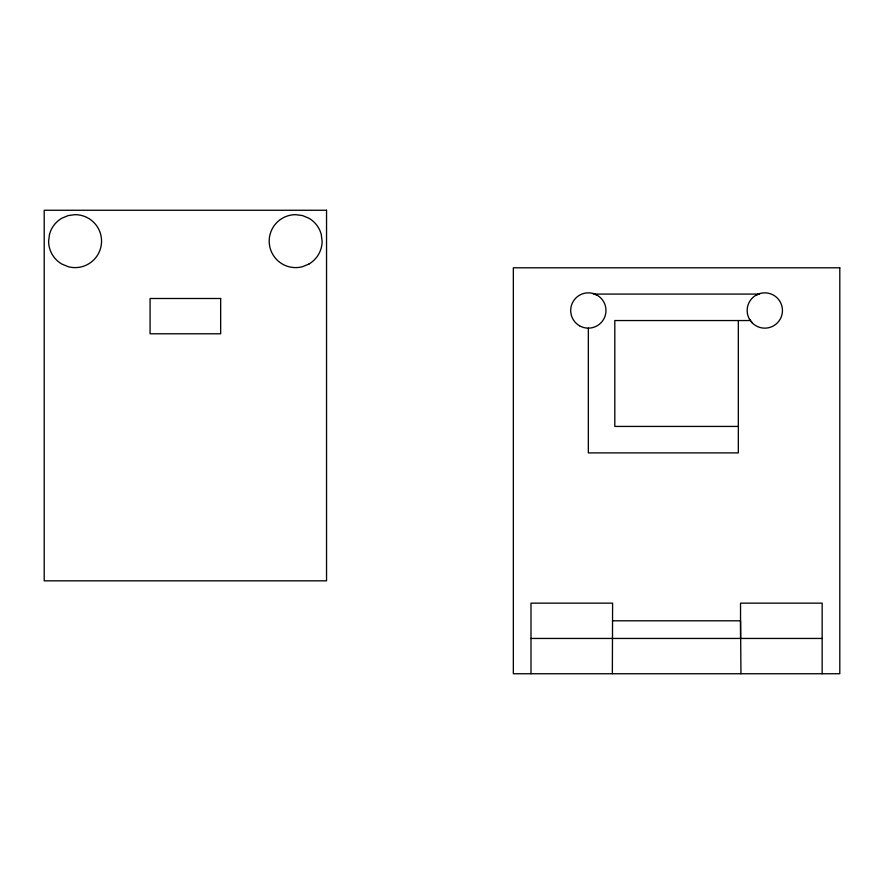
<?xml version="1.0" encoding="UTF-8"?>
<svg xmlns="http://www.w3.org/2000/svg" width="884" height="884" viewBox="0 0 884 884"><rect width="100%" height="100%" fill="white"/><g stroke="black" fill="none" stroke-linecap="round" stroke-linejoin="round"><path stroke-width="1.33" d="M530.986 673.741L530.986 603.153L612.601 603.153L612.358 673.741M755.986 295.212L760.24 293.455A17.647 17.647 0 0 1 781.854 315.069A17.647 17.647 0 0 1 752.328 322.98L749.521 319.323M594.424 294.085L758.726 294.085M750.461 320.549L614.811 320.549L614.811 426.431L738.339 426.431M612.601 620.8L740.538 620.8L740.947 673.741M530.986 638.447L822.153 638.447M592.91 293.455L597.164 295.212M822.153 673.741L822.153 603.153L740.538 603.153L740.538 638.447M738.339 320.549L738.339 452.895L588.346 452.895L588.346 328.141M752.328 322.98A17.647 17.647 0 0 1 760.24 293.455M49.515 234.293L48.609 241.144A26.465 26.465 0 0 0 61.847 264.062L68.234 266.714A26.465 26.465 0 0 0 101.329 244.592A26.465 26.465 0 0 0 75.085 214.668L68.234 215.574L61.847 218.215A26.465 26.465 0 0 0 49.515 234.293M308.892 264.062L302.505 266.714A26.465 26.465 0 0 1 269.421 244.592A26.465 26.465 0 0 1 295.654 214.668L302.505 215.574L308.892 218.215A26.465 26.465 0 0 1 321.224 234.293L322.13 241.144A26.465 26.465 0 0 1 308.892 264.062M326.539 210.259L44.2 210.259L44.2 580.832L326.539 580.832L326.539 210.259M839.8 267.797L513.339 267.797L513.339 673.741L839.8 673.741L839.8 267.797M220.657 298.494L150.081 298.494L150.081 333.787L220.657 333.787L220.657 298.494M579.517 325.776A17.647 17.647 0 0 0 605.982 310.494A17.647 17.647 0 0 0 579.517 295.212A17.647 17.647 0 0 0 579.517 325.776"/></g></svg>
